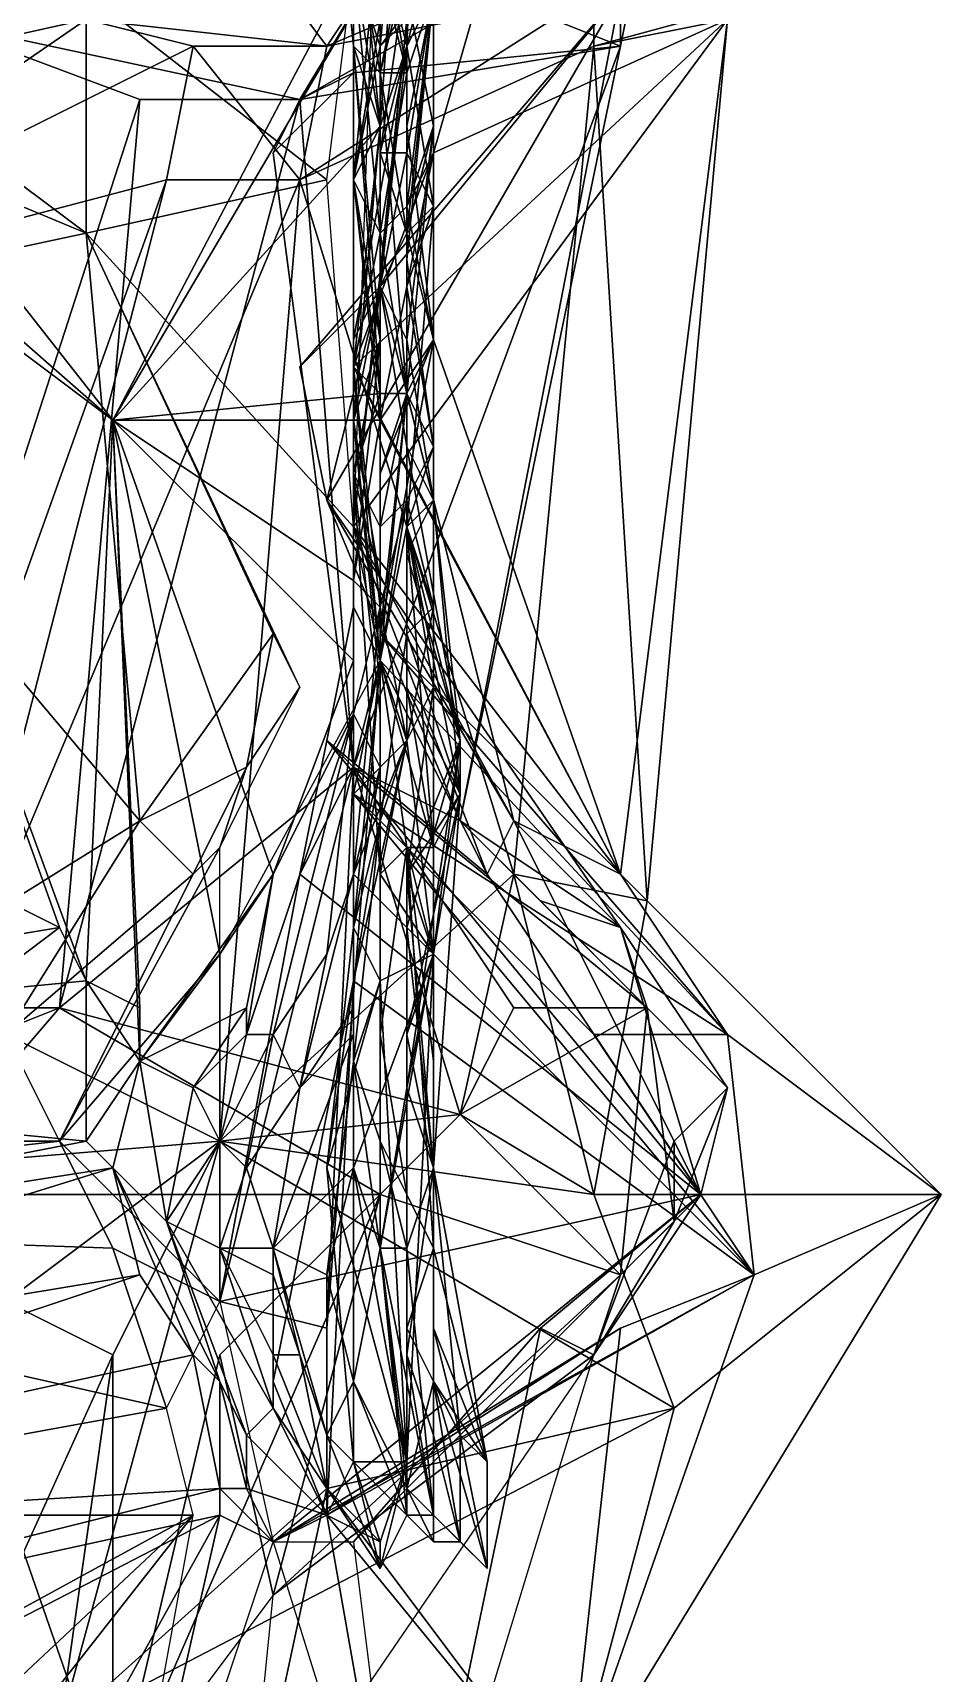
# Model space of a CAD drawing. Header units: metres. Extents: x -3.92 to 4.26, y -4.92 to 4.9.
# Drawn here: x 3.34 to 4.02, y -2.298 to -1.07 of the extents above; entities that cross this region are included whole.
import ezdxf

# ---------------------------------------------------------------- set-up
doc = ezdxf.new("R2010")
doc.units = ezdxf.units.M

msp = doc.modelspace()

# ---------------------------------------------------------------- linework, layer by layer
for points in [[(3.62, -1.08, 0.36), (3.6, -1, 0.2), (3.64, -0.6, 0.26)], [(3.62, -1.06, 0.5), (3.62, -1.08, 0.36), (3.64, -0.6, 0.26)], [(3.38, -1.04, -0.04), (3.56, -1.18, -0.02), (3.6, -0.86, 0.68)], [(3.6, -0.86, 0.68), (3.58, -1.44, 0.58), (3.62, -1.06, 0.5)], [(3.66, -1, -0.16), (3.62, -0.86, 0.08), (3.6, -1.08, -0.02)], [(3.6, -1.14, 0.12), (3.62, -0.86, 0.08), (3.6, -1, 0.2)], [(3.6, -1.14, 0.12), (3.6, -1.08, -0.02), (3.62, -0.86, 0.08)], [(3.56, -0.88, 1.64), (3.6, -1.1, 1.68), (3.6, -0.98, 1.68)], [(3.56, -0.88, 1.64), (3.58, -1.08, 1.5), (3.6, -1.1, 1.68)], [(3.56, -0.88, 1.64), (3.58, -0.98, 1.52), (3.58, -1.08, 1.5)], [(3.62, -0.9, 1.48), (3.6, -1.02, 1.6), (3.62, -1.1, 1.58)], [(3.62, -0.9, 1.48), (3.62, -1.08, 1.38), (3.62, -1.02, 1.28)], [(3.62, -0.9, 1.48), (3.62, -1.1, 1.58), (3.62, -1.08, 1.38)], [(3.6, -0.96, 0.56), (3.6, -1.14, 0.56), (3.58, -0.94, 0.66)], [(3.6, -1.14, 0.56), (3.6, -1.06, 0.66), (3.58, -0.94, 0.66)], [(3.58, -1.02, 1.1), (3.6, -1.14, 1.32), (3.58, -0.94, 1.26)], [(3.58, -0.94, 1.26), (3.6, -1.14, 1.32), (3.58, -0.94, 1.34)], [(3.6, -1.14, 1.32), (3.58, -1.08, 1.5), (3.58, -0.94, 1.34)], [(3.58, -0.98, 1.52), (3.58, -0.94, 1.34), (3.58, -1.08, 1.5)], [(3.64, -0.96, -0.8), (3.56, -1.08, -0.8), (3.5, -1, -0.8)], [(3.64, -0.96, -0.8), (3.7, -1.02, -0.78), (3.56, -1.08, -0.8)], [(3.6, -1.02, 0.42), (3.6, -1.14, 0.56), (3.6, -0.96, 0.56)], [(3.64, -0.96, 0.48), (3.62, -1.04, 0.58), (3.64, -1.14, 0.48)], [(3.64, -0.96, 0.48), (3.64, -1.14, 0.48), (3.64, -1.04, 0.28)], [(3.4, -1.36, 0.34), (3.6, -0.98, 0.32), (3.18, -1.08, -0.04)], [(3.6, -0.98, 0.32), (3.28, -1.06, -0.04), (3.18, -1.08, -0.04)], [(3.6, -0.98, 0.32), (3.4, -1.36, 0.34), (3.6, -1.02, 0.42)], [(3.6, -1.06, 0.66), (3.58, -1.18, 0.86), (3.6, -0.98, 0.78)], [(3.58, -1.18, 0.86), (3.6, -1.08, 0.86), (3.6, -0.98, 0.78)], [(3.6, -0.98, 0.88), (3.6, -1.08, 0.86), (3.58, -1.02, 1.1)], [(3.6, -1.02, 1.6), (3.6, -0.98, 1.68), (3.62, -1.1, 1.58)], [(3.6, -0.98, 0.78), (3.6, -1.08, 0.86), (3.6, -0.98, 0.88)], [(3.62, -1.1, 1.58), (3.6, -0.98, 1.68), (3.6, -1.1, 1.68)], [(3.8, -0.98, -0.58), (3.78, -1.08, -0.52), (3.68, -1.04, -0.7)], [(3.8, -0.98, -0.58), (3.78, -1.04, -0.4), (3.78, -1.08, -0.52)], [(3.5, -1, -0.8), (3.56, -1.08, -0.8), (3.38, -1.06, -0.82)], [(3.62, -1, 1.02), (3.6, -1.1, 1.1), (3.62, -1.1, 0.98)], [(3.62, -1, 1.02), (3.6, -1.1, 1.18), (3.6, -1.1, 1.1)], [(3.62, -1, 1.02), (3.6, -1.02, 1.18), (3.6, -1.1, 1.18)], [(3.66, -1, -0.16), (3.6, -1.08, -0.02), (3.62, -1.06, -0.12)], [(3.62, -1.08, 0.36), (3.6, -1.14, 0.12), (3.6, -1, 0.2)], [(3.64, -1.04, 0.92), (3.62, -1.08, 0.78), (3.64, -1, 0.7)], [(3.62, -1.04, 0.58), (3.64, -1, 0.7), (3.64, -1.14, 0.48)], [(3.62, -1.08, 0.78), (3.64, -1.2, 0.7), (3.64, -1, 0.7)], [(3.62, -1, 1.02), (3.62, -1.1, 0.98), (3.64, -1.04, 0.92)], [(3.64, -1, 0.7), (3.64, -1.2, 0.7), (3.64, -1.14, 0.48)], [(3.6, -1.02, -0.76), (3.54, -1.12, -0.72), (3.26, -1.06, -0.8)], [(3.4, -1.36, 0.34), (3.6, -1.14, 0.56), (3.6, -1.02, 0.42)], [(3.6, -1.02, -0.76), (3.68, -1.04, -0.7), (3.54, -1.12, -0.72)], [(3.7, -1.02, -0.78), (3.76, -1.04, -0.72), (3.56, -1.08, -0.8)], [(3.58, -1.18, 0.86), (3.58, -1.02, 1.1), (3.6, -1.08, 0.86)], [(3.58, -1.18, 0.86), (3.6, -1.22, 1.02), (3.58, -1.02, 1.1)], [(3.58, -1.02, 1.1), (3.58, -1.32, 1.16), (3.6, -1.14, 1.32)], [(3.6, -1.22, 1.02), (3.58, -1.32, 1.16), (3.58, -1.02, 1.1)], [(3.6, -1.1, 1.18), (3.62, -1.02, 1.28), (3.62, -1.22, 1.14)], [(3.62, -1.02, 1.28), (3.6, -1.1, 1.18), (3.6, -1.02, 1.18)], [(3.62, -1.02, 1.28), (3.6, -1.16, 1.24), (3.62, -1.22, 1.14)], [(3.62, -1.08, 1.38), (3.6, -1.16, 1.24), (3.62, -1.02, 1.28)], [(3.68, -1.02, -0.02), (3.64, -1.16, 0.02), (3.86, -1.06, -0.42)], [(3.68, -1.02, -0.02), (3.64, -1.04, 0.1), (3.64, -1.16, 0.02)], [(3.98, -1.02, -0.66), (3.76, -1.08, -0.6), (3.76, -1.04, -0.72)], [(3.98, -1.02, -0.66), (3.86, -1.06, -0.54), (3.76, -1.08, -0.6)], [(3.14, -1.12, -0.14), (3.38, -1.22, -0.06), (3.14, -1.04, -0.12)], [(3.14, -1.04, -0.12), (3.38, -1.22, -0.06), (3.38, -1.04, -0.04)], [(3.38, -1.22, -0.06), (3.56, -1.18, -0.02), (3.38, -1.04, -0.04)], [(3.76, -1.04, -0.72), (3.54, -1.18, -0.66), (3.56, -1.08, -0.8)], [(3.76, -1.08, -0.6), (3.54, -1.18, -0.66), (3.76, -1.04, -0.72)], [(3.68, -1.04, -0.7), (3.78, -1.08, -0.52), (3.54, -1.12, -0.72)], [(3.6, -1.26, 0.04), (3.54, -1.32, -0.16), (3.78, -1.04, -0.4)], [(3.78, -1.04, -0.4), (3.54, -1.32, -0.16), (3.56, -1.42, -0.24)], [(3.78, -1.04, -0.4), (3.56, -1.42, -0.24), (3.66, -1.66, -0.34)], [(3.62, -1.06, -0.12), (3.6, -1.26, 0.04), (3.78, -1.04, -0.4)], [(3.64, -1.04, 0.1), (3.62, -1.2, 0.18), (3.64, -1.16, 0.02)], [(3.64, -1.04, 0.28), (3.62, -1.14, 0.24), (3.64, -1.04, 0.1)], [(3.64, -1.14, 0.48), (3.62, -1.22, 0.32), (3.64, -1.04, 0.28)], [(3.64, -1.04, 0.92), (3.62, -1.16, 0.78), (3.62, -1.08, 0.78)], [(3.64, -1.04, 0.92), (3.62, -1.24, 0.94), (3.62, -1.16, 0.78)], [(3.64, -1.04, 0.1), (3.62, -1.14, 0.24), (3.62, -1.2, 0.18)], [(3.62, -1.22, 0.32), (3.62, -1.14, 0.24), (3.64, -1.04, 0.28)], [(3.64, -1.04, 0.92), (3.62, -1.1, 0.98), (3.62, -1.24, 0.94)], [(3.78, -1.04, -0.4), (3.66, -1.66, -0.34), (3.78, -1.08, -0.52)], [(3.38, -1.06, -0.82), (3.02, -1.14, -1.08), (3.02, -1.06, -1.06)], [(3.38, -1.06, -0.82), (3.06, -1.28, -1.08), (3.02, -1.14, -1.08)], [(3.38, -1.06, -0.82), (3.46, -1.08, -0.8), (3.06, -1.28, -1.08)], [(3.42, -1.12, -0.72), (3.2, -1.8, -0.78), (3.26, -1.06, -0.8)], [(3.54, -1.12, -0.72), (3.42, -1.12, -0.72), (3.26, -1.06, -0.8)], [(3.56, -1.08, -0.8), (3.46, -1.08, -0.8), (3.38, -1.06, -0.82)], [(3.64, -1.16, 0.02), (3.58, -1.32, -0.06), (3.86, -1.06, -0.42)], [(3.58, -1.32, -0.06), (3.58, -1.44, -0.12), (3.86, -1.06, -0.42)], [(3.86, -1.06, -0.42), (3.58, -1.44, -0.12), (3.78, -1.7, -0.26)], [(3.6, -1.14, 0.64), (3.58, -1.18, 0.86), (3.6, -1.06, 0.66)], [(3.62, -1.06, 0.5), (3.58, -1.44, 0.58), (3.62, -1.08, 0.36)], [(3.6, -1.14, 0.64), (3.6, -1.06, 0.66), (3.6, -1.14, 0.56)], [(3.62, -1.06, -0.12), (3.6, -1.08, -0.02), (3.6, -1.26, 0.04)], [(3.86, -1.06, -0.54), (3.8, -1.72, -0.4), (3.76, -1.08, -0.6)], [(3.86, -1.06, -0.42), (3.78, -1.7, -0.26), (3.8, -1.72, -0.4)], [(3.86, -1.06, -0.54), (3.86, -1.06, -0.42), (3.8, -1.72, -0.4)], [(3.46, -1.08, -0.8), (3.44, -1.18, -0.66), (3.06, -1.28, -1.08)], [(3.08, -1.08, -0.06), (3.4, -1.36, 0.34), (3.18, -1.08, -0.04)], [(3.16, -1.18, -0.08), (3.4, -1.36, 0.34), (3.08, -1.08, -0.06)], [(3.54, -1.18, -0.66), (3.44, -1.18, -0.66), (3.46, -1.08, -0.8)], [(3.56, -1.08, -0.8), (3.54, -1.18, -0.66), (3.46, -1.08, -0.8)], [(3.76, -1.08, -0.6), (3.7, -1.7, -0.44), (3.54, -1.18, -0.66)], [(3.78, -1.08, -0.52), (3.58, -1.1, -0.64), (3.54, -1.12, -0.72)], [(3.58, -1.08, 1.5), (3.6, -1.34, 1.62), (3.6, -1.1, 1.68)], [(3.58, -1.08, 1.5), (3.6, -1.3, 1.46), (3.6, -1.34, 1.62)], [(3.6, -1.14, 1.32), (3.6, -1.3, 1.46), (3.58, -1.08, 1.5)], [(3.78, -1.08, -0.52), (3.58, -1.62, -0.4), (3.58, -1.1, -0.64)], [(3.58, -1.44, 0.58), (3.58, -1.3, 0.28), (3.62, -1.08, 0.36)], [(3.78, -1.08, -0.52), (3.66, -1.66, -0.34), (3.58, -1.62, -0.4)], [(3.58, -1.3, 0.28), (3.6, -1.26, 0.12), (3.62, -1.08, 0.36)], [(3.62, -1.08, 1.38), (3.62, -1.16, 1.4), (3.6, -1.16, 1.24)], [(3.6, -1.08, -0.02), (3.6, -1.14, 0.12), (3.6, -1.26, 0.04)], [(3.62, -1.08, 0.36), (3.6, -1.26, 0.12), (3.6, -1.14, 0.12)], [(3.62, -1.08, 0.78), (3.62, -1.16, 0.78), (3.64, -1.2, 0.7)], [(3.62, -1.08, 1.38), (3.62, -1.1, 1.58), (3.62, -1.16, 1.4)], [(3.76, -1.08, -0.6), (3.8, -1.72, -0.4), (3.7, -1.7, -0.44)], [(3.58, -1.1, -0.64), (3.52, -1.16, -0.58), (3.54, -1.12, -0.72)], [(3.58, -1.62, -0.4), (3.52, -1.16, -0.58), (3.58, -1.1, -0.64)], [(3.6, -1.1, 1.1), (3.62, -1.22, 1.14), (3.62, -1.1, 0.98)], [(3.6, -1.1, 1.1), (3.6, -1.1, 1.18), (3.62, -1.22, 1.14)], [(3.62, -1.1, 1.58), (3.6, -1.22, 1.66), (3.62, -1.2, 1.54)], [(3.6, -1.22, 1.66), (3.6, -1.1, 1.68), (3.62, -1.34, 1.7)], [(3.6, -1.22, 1.66), (3.62, -1.1, 1.58), (3.6, -1.1, 1.68)], [(3.6, -1.34, 1.62), (3.62, -1.34, 1.7), (3.6, -1.1, 1.68)], [(3.62, -1.1, 0.98), (3.62, -1.22, 1.14), (3.62, -1.24, 0.94)], [(3.62, -1.1, 1.58), (3.62, -1.2, 1.54), (3.62, -1.16, 1.4)], [(3.14, -1.12, -0.14), (3.1, -1.28, -0.28), (3.38, -1.22, -0.06)], [(3.42, -1.12, -0.72), (3.36, -1.8, -0.58), (3.2, -1.8, -0.78)], [(3.54, -1.12, -0.72), (3.36, -1.8, -0.58), (3.42, -1.12, -0.72)], [(3.54, -1.12, -0.72), (3.58, -1.62, -0.4), (3.36, -1.8, -0.58)], [(3.54, -1.12, -0.72), (3.52, -1.16, -0.58), (3.58, -1.62, -0.4)], [(3.4, -1.36, 0.34), (3.6, -1.14, 0.64), (3.6, -1.14, 0.56)], [(3.4, -1.36, 0.34), (3.6, -1.34, 0.62), (3.6, -1.14, 0.64)], [(3.6, -1.14, 0.64), (3.6, -1.36, 0.7), (3.58, -1.18, 0.86)], [(3.6, -1.14, 1.32), (3.58, -1.36, 1.32), (3.6, -1.3, 1.46)], [(3.58, -1.32, 1.16), (3.58, -1.36, 1.32), (3.6, -1.14, 1.32)], [(3.6, -1.34, 0.62), (3.6, -1.36, 0.7), (3.6, -1.14, 0.64)], [(3.6, -1.14, 0.12), (3.6, -1.26, 0.12), (3.6, -1.26, 0.04)], [(3.62, -1.14, 0.24), (3.64, -1.3, 0.2), (3.62, -1.2, 0.18)], [(3.62, -1.14, 0.24), (3.62, -1.22, 0.32), (3.64, -1.3, 0.2)], [(3.64, -1.14, 0.48), (3.62, -1.2, 0.42), (3.62, -1.22, 0.32)], [(3.64, -1.2, 0.7), (3.62, -1.22, 0.54), (3.64, -1.14, 0.48)], [(3.64, -1.14, 0.48), (3.62, -1.3, 0.42), (3.62, -1.2, 0.42)], [(3.64, -1.14, 0.48), (3.62, -1.34, 0.54), (3.62, -1.3, 0.42)], [(3.62, -1.22, 0.54), (3.62, -1.34, 0.54), (3.64, -1.14, 0.48)], [(3.64, -1.16, 0.02), (3.6, -1.36, 0.06), (3.58, -1.32, -0.06)], [(3.64, -1.3, 0.2), (3.6, -1.36, 0.06), (3.64, -1.16, 0.02)], [(3.6, -1.16, 1.24), (3.62, -1.16, 1.4), (3.62, -1.22, 1.14)], [(3.62, -1.16, 1.4), (3.6, -1.26, 1.26), (3.62, -1.22, 1.14)], [(3.62, -1.16, 1.4), (3.62, -1.3, 1.38), (3.6, -1.26, 1.26)], [(3.62, -1.2, 0.18), (3.64, -1.3, 0.2), (3.64, -1.16, 0.02)], [(3.62, -1.16, 0.78), (3.62, -1.26, 0.78), (3.64, -1.2, 0.7)], [(3.62, -1.24, 0.94), (3.62, -1.26, 0.78), (3.62, -1.16, 0.78)], [(3.62, -1.16, 1.4), (3.62, -1.2, 1.54), (3.62, -1.3, 1.38)], [(3.44, -1.18, -0.66), (3.24, -1.74, -0.72), (3.06, -1.28, -1.08)], [(3.16, -1.18, -0.08), (3.38, -1.78, 0.1), (3.4, -1.36, 0.34)], [(3.16, -1.18, -0.08), (3.36, -1.74, -0.06), (3.38, -1.78, 0.1)], [(3.32, -1.72, -0.14), (3.36, -1.74, -0.06), (3.16, -1.18, -0.08)], [(3.28, -1.8, -0.78), (3.24, -1.74, -0.72), (3.44, -1.18, -0.66)], [(3.54, -1.18, -0.66), (3.28, -1.8, -0.78), (3.44, -1.18, -0.66)], [(3.54, -1.18, -0.66), (3.48, -1.9, -0.78), (3.28, -1.8, -0.78)], [(3.38, -1.22, -0.06), (3.58, -1.44, 0.58), (3.56, -1.18, -0.02)], [(3.7, -1.7, -0.44), (3.48, -1.9, -0.78), (3.54, -1.18, -0.66)], [(3.6, -1.36, 0.7), (3.6, -1.3, 0.86), (3.58, -1.18, 0.86)], [(3.58, -1.18, 0.86), (3.6, -1.34, 1.04), (3.6, -1.22, 1.02)], [(3.58, -1.18, 0.86), (3.6, -1.3, 0.86), (3.6, -1.34, 1.04)], [(3.6, -1.22, 1.66), (3.62, -1.34, 1.7), (3.62, -1.2, 1.54)], [(3.62, -1.2, 0.42), (3.62, -1.3, 0.42), (3.62, -1.22, 0.32)], [(3.64, -1.2, 0.7), (3.62, -1.26, 0.62), (3.62, -1.22, 0.54)], [(3.64, -1.2, 0.7), (3.62, -1.44, 0.66), (3.62, -1.26, 0.62)], [(3.62, -1.26, 0.78), (3.64, -1.38, 0.84), (3.64, -1.2, 0.7)], [(3.64, -1.38, 0.84), (3.62, -1.44, 0.66), (3.64, -1.2, 0.7)], [(3.62, -1.2, 1.54), (3.62, -1.34, 1.54), (3.62, -1.3, 1.38)], [(3.62, -1.2, 1.54), (3.62, -1.34, 1.7), (3.62, -1.34, 1.54)], [(3.1, -1.28, -0.28), (3.42, -1.66, -0.08), (3.38, -1.22, -0.06)], [(3.42, -1.66, -0.08), (3.52, -1.52, 0.06), (3.38, -1.22, -0.06)], [(3.52, -1.52, 0.06), (3.54, -1.56, 0.18), (3.38, -1.22, -0.06)], [(3.6, -1.22, 1.02), (3.6, -1.34, 1.04), (3.58, -1.32, 1.16)], [(3.62, -1.22, 1.14), (3.6, -1.26, 1.26), (3.62, -1.38, 1.2)], [(3.62, -1.22, 0.32), (3.62, -1.34, 0.34), (3.64, -1.3, 0.2)], [(3.62, -1.22, 0.54), (3.62, -1.26, 0.62), (3.62, -1.34, 0.54)], [(3.62, -1.22, 0.32), (3.62, -1.3, 0.42), (3.62, -1.34, 0.34)], [(3.62, -1.24, 0.94), (3.62, -1.22, 1.14), (3.62, -1.34, 0.96)], [(3.62, -1.22, 1.14), (3.62, -1.44, 1.1), (3.62, -1.34, 0.96)], [(3.62, -1.22, 1.14), (3.62, -1.38, 1.2), (3.62, -1.44, 1.1)], [(3.62, -1.24, 0.94), (3.64, -1.38, 0.84), (3.62, -1.26, 0.78)], [(3.62, -1.24, 0.94), (3.62, -1.34, 0.96), (3.64, -1.38, 0.84)], [(3.54, -1.32, -0.16), (3.6, -1.26, 0.04), (3.56, -1.42, -0.24)], [(3.6, -1.26, 0.04), (3.7, -1.66, -0.08), (3.56, -1.42, -0.24)], [(3.58, -1.3, 0.28), (3.58, -1.36, 0.2), (3.6, -1.26, 0.12)], [(3.6, -1.26, 0.12), (3.58, -1.44, 0.12), (3.6, -1.26, 0.04)], [(3.58, -1.36, 0.2), (3.58, -1.44, 0.12), (3.6, -1.26, 0.12)], [(3.6, -1.26, 0.04), (3.58, -1.44, 0.12), (3.7, -1.66, -0.08)], [(3.62, -1.3, 1.38), (3.62, -1.38, 1.2), (3.6, -1.26, 1.26)], [(3.62, -1.44, 0.66), (3.62, -1.34, 0.54), (3.62, -1.26, 0.62)], [(3.26, -1.76, -0.2), (3.42, -1.66, -0.08), (3.1, -1.28, -0.28)], [(3.58, -1.48, 0.72), (3.6, -1.3, 0.86), (3.6, -1.36, 0.7)], [(3.58, -1.48, 0.72), (3.6, -1.5, 0.96), (3.6, -1.3, 0.86)], [(3.6, -1.3, 1.46), (3.58, -1.4, 1.46), (3.6, -1.34, 1.62)], [(3.58, -1.36, 1.32), (3.58, -1.4, 1.46), (3.6, -1.3, 1.46)], [(3.58, -1.44, 0.58), (3.58, -1.5, 0.3), (3.58, -1.3, 0.28)], [(3.58, -1.5, 0.3), (3.58, -1.36, 0.2), (3.58, -1.3, 0.28)], [(3.6, -1.36, 0.06), (3.64, -1.3, 0.2), (3.78, -1.7, -0.04)], [(3.64, -1.3, 0.2), (3.6, -1.52, 0.22), (3.78, -1.7, -0.04)], [(3.62, -1.34, 0.34), (3.6, -1.4, 0.28), (3.64, -1.3, 0.2)], [(3.64, -1.3, 0.2), (3.6, -1.4, 0.28), (3.6, -1.52, 0.22)], [(3.6, -1.3, 0.86), (3.6, -1.5, 0.96), (3.6, -1.34, 1.04)], [(3.62, -1.3, 0.42), (3.62, -1.42, 0.46), (3.62, -1.34, 0.34)], [(3.62, -1.34, 0.54), (3.62, -1.42, 0.46), (3.62, -1.3, 0.42)], [(3.62, -1.38, 1.2), (3.62, -1.3, 1.38), (3.64, -1.42, 1.4)], [(3.62, -1.3, 1.38), (3.62, -1.34, 1.54), (3.64, -1.42, 1.4)], [(3.58, -1.32, -0.06), (3.78, -1.7, -0.04), (3.58, -1.44, -0.12)], [(3.6, -1.36, 0.06), (3.78, -1.7, -0.04), (3.58, -1.32, -0.06)], [(3.6, -1.5, 0.96), (3.58, -1.32, 1.16), (3.6, -1.34, 1.04)], [(3.6, -1.5, 0.96), (3.6, -1.54, 1.14), (3.58, -1.32, 1.16)], [(3.58, -1.32, 1.16), (3.6, -1.54, 1.22), (3.58, -1.36, 1.32)], [(3.6, -1.54, 1.14), (3.6, -1.54, 1.22), (3.58, -1.32, 1.16)], [(3.6, -1.34, 0.62), (3.4, -1.36, 0.34), (3.6, -1.36, 0.7)], [(3.58, -1.4, 1.46), (3.6, -1.44, 1.62), (3.6, -1.34, 1.62)], [(3.6, -1.4, 0.28), (3.62, -1.34, 0.34), (3.6, -1.52, 0.22)], [(3.62, -1.34, 0.34), (3.6, -1.44, 0.38), (3.6, -1.52, 0.22)], [(3.62, -1.42, 0.46), (3.6, -1.44, 0.38), (3.62, -1.34, 0.34)], [(3.62, -1.34, 1.7), (3.6, -1.54, 1.72), (3.62, -1.44, 1.7)], [(3.6, -1.44, 1.62), (3.62, -1.34, 1.7), (3.6, -1.34, 1.62)], [(3.6, -1.44, 1.62), (3.6, -1.54, 1.72), (3.62, -1.34, 1.7)], [(3.62, -1.34, 0.54), (3.62, -1.44, 0.66), (3.62, -1.42, 0.46)], [(3.62, -1.34, 0.96), (3.62, -1.44, 1.02), (3.64, -1.38, 0.84)], [(3.62, -1.34, 0.96), (3.62, -1.44, 1.1), (3.62, -1.44, 1.02)], [(3.62, -1.34, 1.54), (3.62, -1.44, 1.54), (3.64, -1.42, 1.4)], [(3.62, -1.34, 1.54), (3.62, -1.44, 1.7), (3.62, -1.44, 1.54)], [(3.62, -1.34, 1.54), (3.62, -1.34, 1.7), (3.62, -1.44, 1.7)], [(3.38, -1.78, 0.1), (3.42, -1.8, 0.2), (3.4, -1.36, 0.34)], [(3.4, -1.36, 0.34), (3.58, -1.48, 0.72), (3.6, -1.36, 0.7)], [(3.4, -1.36, 0.34), (3.58, -1.54, 0.56), (3.58, -1.48, 0.72)], [(3.42, -1.8, 0.2), (3.42, -1.84, 0.32), (3.4, -1.36, 0.34)], [(3.4, -1.36, 0.34), (3.52, -1.7, 0.46), (3.58, -1.54, 0.56)], [(3.4, -1.36, 0.34), (3.48, -1.76, 0.36), (3.52, -1.7, 0.46)], [(3.42, -1.84, 0.32), (3.48, -1.76, 0.36), (3.4, -1.36, 0.34)], [(3.58, -1.36, 1.32), (3.6, -1.48, 1.36), (3.58, -1.4, 1.46)], [(3.6, -1.54, 1.22), (3.6, -1.56, 1.3), (3.58, -1.36, 1.32)], [(3.58, -1.36, 1.32), (3.6, -1.56, 1.3), (3.6, -1.48, 1.36)], [(3.58, -1.36, 0.2), (3.58, -1.5, 0.3), (3.58, -1.44, 0.12)], [(3.64, -1.38, 0.84), (3.62, -1.42, 0.76), (3.62, -1.44, 0.66)], [(3.64, -1.38, 0.84), (3.64, -1.5, 0.88), (3.62, -1.42, 0.76)], [(3.64, -1.38, 0.84), (3.62, -1.44, 1.02), (3.64, -1.5, 0.88)], [(3.62, -1.44, 1.1), (3.62, -1.38, 1.2), (3.66, -1.6, 1.26)], [(3.62, -1.38, 1.2), (3.62, -1.46, 1.26), (3.66, -1.6, 1.26)], [(3.62, -1.38, 1.2), (3.64, -1.42, 1.4), (3.62, -1.46, 1.26)], [(3.6, -1.48, 1.36), (3.6, -1.58, 1.4), (3.58, -1.4, 1.46)], [(3.58, -1.4, 1.46), (3.6, -1.7, 1.52), (3.6, -1.44, 1.62)], [(3.58, -1.4, 1.46), (3.6, -1.58, 1.4), (3.6, -1.7, 1.52)], [(3.56, -1.42, -0.24), (3.78, -1.74, -0.18), (3.66, -1.66, -0.34)], [(3.56, -1.42, -0.24), (3.7, -1.66, -0.08), (3.78, -1.74, -0.18)], [(3.62, -1.42, 0.46), (3.6, -1.54, 0.38), (3.6, -1.44, 0.38)], [(3.62, -1.42, 0.46), (3.6, -1.5, 0.46), (3.6, -1.54, 0.38)], [(3.62, -1.6, 0.6), (3.6, -1.5, 0.46), (3.62, -1.42, 0.46)], [(3.62, -1.42, 0.76), (3.62, -1.52, 0.8), (3.62, -1.44, 0.66)], [(3.62, -1.44, 0.66), (3.62, -1.6, 0.6), (3.62, -1.42, 0.46)], [(3.62, -1.42, 0.76), (3.64, -1.5, 0.88), (3.62, -1.52, 0.8)], [(3.62, -1.46, 1.26), (3.64, -1.42, 1.4), (3.66, -1.6, 1.26)], [(3.64, -1.42, 1.4), (3.62, -1.44, 1.54), (3.66, -1.64, 1.5)], [(3.64, -1.42, 1.4), (3.66, -1.64, 1.5), (3.66, -1.6, 1.26)], [(3.58, -1.44, -0.12), (3.7, -1.66, -0.16), (3.78, -1.7, -0.26)], [(3.78, -1.7, -0.04), (3.7, -1.66, -0.16), (3.58, -1.44, -0.12)], [(3.58, -1.44, 0.58), (3.58, -1.62, 0.52), (3.58, -1.5, 0.3)], [(3.58, -1.44, 0.12), (3.68, -1.7), (3.7, -1.66, -0.08)], [(3.58, -1.5, 0.3), (3.68, -1.7), (3.58, -1.44, 0.12)], [(3.58, -1.44, 0.58), (3.6, -1.54, 0.66), (3.58, -1.62, 0.52)], [(3.6, -1.52, 0.22), (3.6, -1.44, 0.38), (3.6, -1.54, 0.38)], [(3.62, -1.44, 1.7), (3.6, -1.54, 1.72), (3.64, -1.68, 1.64)], [(3.6, -1.44, 1.62), (3.6, -1.7, 1.52), (3.6, -1.54, 1.72)], [(3.62, -1.52, 0.8), (3.62, -1.6, 0.6), (3.62, -1.44, 0.66)], [(3.62, -1.44, 1.02), (3.64, -1.56, 1.04), (3.64, -1.5, 0.88)], [(3.62, -1.44, 1.1), (3.64, -1.56, 1.04), (3.62, -1.44, 1.02)], [(3.62, -1.44, 1.1), (3.66, -1.6, 1.26), (3.64, -1.56, 1.04)], [(3.62, -1.44, 1.54), (3.62, -1.52, 1.54), (3.66, -1.64, 1.5)], [(3.62, -1.44, 1.54), (3.62, -1.56, 1.62), (3.62, -1.52, 1.54)], [(3.62, -1.44, 1.54), (3.62, -1.44, 1.7), (3.62, -1.56, 1.62)], [(3.62, -1.44, 1.7), (3.64, -1.68, 1.64), (3.62, -1.56, 1.62)], [(3.58, -1.48, 0.72), (3.58, -1.58, 0.74), (3.6, -1.5, 0.96)], [(3.58, -1.54, 0.56), (3.58, -1.58, 0.74), (3.58, -1.48, 0.72)], [(3.6, -1.56, 1.3), (3.6, -1.58, 1.4), (3.6, -1.48, 1.36)], [(3.58, -1.5, 0.3), (3.56, -1.6, 0.28), (3.68, -1.7)], [(3.58, -1.62, 0.52), (3.56, -1.6, 0.28), (3.58, -1.5, 0.3)], [(3.58, -1.58, 0.74), (3.6, -1.62, 0.94), (3.6, -1.5, 0.96)], [(3.6, -1.5, 0.96), (3.58, -1.7, 0.94), (3.6, -1.62, 1.08)], [(3.6, -1.5, 0.96), (3.6, -1.62, 0.94), (3.58, -1.7, 0.94)], [(3.62, -1.6, 0.6), (3.6, -1.54, 0.38), (3.6, -1.5, 0.46)], [(3.6, -1.5, 0.96), (3.6, -1.62, 1.08), (3.6, -1.54, 1.14)], [(3.64, -1.5, 0.88), (3.62, -1.6, 0.86), (3.62, -1.52, 0.8)], [(3.64, -1.5, 0.88), (3.64, -1.56, 1.04), (3.62, -1.6, 0.86)], [(3.42, -1.66, -0.08), (3.5, -1.62, 0.12), (3.52, -1.52, 0.06)], [(3.52, -1.52, 0.06), (3.5, -1.62, 0.12), (3.54, -1.56, 0.18)], [(3.78, -1.7, -0.04), (3.6, -1.52, 0.22), (3.86, -1.82, -0.02)], [(3.6, -1.52, 0.22), (3.6, -1.54, 0.38), (3.86, -1.82, -0.02)], [(3.62, -1.52, 0.8), (3.6, -1.66, 0.7), (3.62, -1.6, 0.6)], [(3.62, -1.52, 0.8), (3.62, -1.6, 0.86), (3.6, -1.66, 0.7)], [(3.62, -1.52, 1.54), (3.62, -1.56, 1.62), (3.66, -1.64, 1.5)], [(3.48, -2.02, 0.44), (3.6, -1.54, 0.66), (3.48, -1.76, 0.26)], [(3.48, -2.02, 0.44), (3.56, -2.04, 0.94), (3.6, -1.54, 0.66)], [(3.58, -1.54, 0.56), (3.52, -1.7, 0.46), (3.58, -1.58, 0.74)], [(3.6, -1.54, 0.66), (3.56, -2.04, 0.94), (3.58, -1.62, 0.52)], [(3.6, -1.54, 0.38), (3.58, -1.64, 0.44), (3.86, -1.82, -0.02)], [(3.6, -1.54, 0.38), (3.62, -1.6, 0.6), (3.58, -1.64, 0.44)], [(3.6, -1.66, 1.18), (3.58, -1.74, 1.18), (3.6, -1.54, 1.22)], [(3.6, -1.54, 1.14), (3.58, -1.74, 1.18), (3.6, -1.66, 1.18)], [(3.6, -1.54, 1.14), (3.6, -1.62, 1.08), (3.58, -1.74, 1.18)], [(3.6, -1.54, 1.22), (3.58, -1.74, 1.18), (3.6, -1.66, 1.28)], [(3.6, -1.54, 1.14), (3.6, -1.66, 1.18), (3.6, -1.54, 1.22)], [(3.6, -1.54, 1.72), (3.62, -1.68, 1.72), (3.64, -1.68, 1.64)], [(3.6, -1.54, 1.22), (3.6, -1.66, 1.28), (3.6, -1.56, 1.3)], [(3.6, -1.7, 1.52), (3.62, -1.68, 1.72), (3.6, -1.54, 1.72)], [(3.5, -1.62, 0.12), (3.48, -1.68, 0.22), (3.54, -1.56, 0.18)], [(3.6, -1.56, 1.3), (3.6, -1.66, 1.28), (3.6, -1.58, 1.4)], [(3.64, -1.56, 1.04), (3.64, -1.76, 1), (3.62, -1.6, 0.86)], [(3.66, -1.6, 1.26), (3.62, -1.7, 1.08), (3.64, -1.56, 1.04)], [(3.64, -1.56, 1.04), (3.62, -1.7, 1.08), (3.64, -1.76, 1)], [(3.62, -1.56, 1.62), (3.64, -1.68, 1.64), (3.66, -1.64, 1.5)], [(3.52, -1.7, 0.46), (3.5, -1.82, 0.58), (3.58, -1.58, 0.74)], [(3.5, -1.82, 0.58), (3.52, -1.82, 0.68), (3.58, -1.58, 0.74)], [(3.58, -1.58, 0.74), (3.52, -1.82, 0.68), (3.56, -1.76, 0.78)], [(3.58, -1.58, 0.74), (3.56, -1.76, 0.78), (3.58, -1.7, 0.94)], [(3.6, -1.62, 0.94), (3.58, -1.58, 0.74), (3.58, -1.7, 0.94)], [(3.6, -1.58, 1.4), (3.6, -1.78, 1.36), (3.6, -1.7, 1.52)], [(3.6, -1.66, 1.28), (3.6, -1.78, 1.36), (3.6, -1.58, 1.4)], [(3.58, -1.62, 0.52), (3.54, -1.7, 0.36), (3.56, -1.6, 0.28)], [(3.56, -1.6, 0.28), (3.54, -1.7, 0.36), (3.84, -1.94)], [(3.68, -1.7), (3.56, -1.6, 0.28), (3.84, -1.94)], [(3.6, -1.66, 0.7), (3.58, -1.78, 0.58), (3.62, -1.6, 0.6)], [(3.62, -1.6, 0.6), (3.58, -1.7, 0.52), (3.58, -1.64, 0.44)], [(3.62, -1.6, 0.6), (3.58, -1.78, 0.58), (3.58, -1.7, 0.52)], [(3.62, -1.6, 0.86), (3.6, -1.66, 0.78), (3.6, -1.66, 0.7)], [(3.62, -1.6, 0.86), (3.6, -1.7, 0.86), (3.6, -1.66, 0.78)], [(3.64, -1.76, 1), (3.6, -1.7, 0.86), (3.62, -1.6, 0.86)], [(3.62, -1.7, 1.08), (3.66, -1.6, 1.26), (3.64, -1.76, 1)], [(3.66, -1.6, 1.26), (3.62, -1.86, 1.18), (3.64, -1.76, 1)], [(3.66, -1.6, 1.26), (3.62, -1.74, 1.28), (3.62, -1.86, 1.18)], [(3.66, -1.6, 1.26), (3.62, -1.7, 1.4), (3.62, -1.74, 1.28)], [(3.66, -1.64, 1.5), (3.62, -1.7, 1.4), (3.66, -1.6, 1.26)], [(3.58, -1.62, -0.4), (3.66, -1.88, -0.44), (3.36, -1.8, -0.58)], [(3.46, -1.7, 0.12), (3.5, -1.62, 0.12), (3.42, -1.66, -0.08)], [(3.46, -1.7, 0.12), (3.48, -1.68, 0.22), (3.5, -1.62, 0.12)], [(3.58, -1.62, 0.52), (3.48, -2.02, 0.44), (3.54, -1.7, 0.36)], [(3.58, -1.62, 0.52), (3.56, -2.04, 0.94), (3.48, -2.02, 0.44)], [(3.6, -1.62, 1.08), (3.58, -1.7, 0.94), (3.58, -1.74, 1.18)], [(3.66, -1.66, -0.34), (3.8, -1.8, -0.38), (3.58, -1.62, -0.4)], [(3.58, -1.62, -0.4), (3.7, -1.8, -0.4), (3.66, -1.88, -0.44)], [(3.8, -1.8, -0.38), (3.7, -1.8, -0.4), (3.58, -1.62, -0.4)], [(3.76, -1.82, 0.02), (3.58, -1.64, 0.44), (3.88, -2, 0.04)], [(3.86, -1.82, -0.02), (3.58, -1.64, 0.44), (3.76, -1.82, 0.02)], [(3.58, -1.64, 0.44), (3.58, -1.7, 0.52), (3.88, -2, 0.04)], [(3.66, -1.64, 1.5), (3.64, -1.92, 1.36), (3.62, -1.7, 1.4)], [(3.66, -1.64, 1.5), (3.62, -1.82, 1.44), (3.64, -1.92, 1.36)], [(3.66, -1.64, 1.5), (3.64, -1.76, 1.56), (3.62, -1.82, 1.44)], [(3.64, -1.68, 1.64), (3.64, -1.76, 1.56), (3.66, -1.64, 1.5)], [(3.26, -1.76, -0.2), (3.32, -1.82, -0.04), (3.42, -1.66, -0.08)], [(3.32, -1.82, -0.04), (3.46, -1.7, 0.12), (3.42, -1.66, -0.08)], [(3.6, -1.66, 0.7), (3.58, -1.74, 0.68), (3.58, -1.78, 0.58)], [(3.6, -1.78, 0.86), (3.58, -1.74, 0.68), (3.6, -1.66, 0.7)], [(3.58, -1.74, 1.18), (3.58, -1.84, 1.26), (3.6, -1.66, 1.28)], [(3.6, -1.66, 1.28), (3.58, -1.84, 1.26), (3.6, -1.78, 1.36)], [(3.6, -1.66, 0.78), (3.6, -1.78, 0.86), (3.6, -1.66, 0.7)], [(3.6, -1.66, 0.78), (3.6, -1.7, 0.86), (3.6, -1.78, 0.86)], [(3.66, -1.66, -0.34), (3.72, -1.72, -0.32), (3.8, -1.8, -0.38)], [(3.66, -1.66, -0.34), (3.78, -1.74, -0.18), (3.72, -1.72, -0.32)], [(3.7, -1.66, -0.08), (3.68, -1.7), (3.84, -1.94)], [(3.78, -1.7, -0.04), (3.78, -1.7, -0.26), (3.7, -1.66, -0.16)], [(3.7, -1.66, -0.08), (3.84, -1.94), (3.78, -1.74, -0.18)], [(3.46, -1.7, 0.12), (3.36, -1.9, 0.08), (3.48, -1.68, 0.22)], [(3.36, -1.9, 0.08), (3.48, -1.76, 0.26), (3.48, -1.68, 0.22)], [(3.6, -1.7, 1.52), (3.6, -1.82, 1.52), (3.62, -1.68, 1.72)], [(3.62, -1.94, 1.64), (3.62, -1.68, 1.72), (3.6, -1.82, 1.52)], [(3.64, -1.76, 1.66), (3.62, -1.68, 1.72), (3.64, -1.84, 1.66)], [(3.62, -1.68, 1.72), (3.64, -1.76, 1.66), (3.64, -1.68, 1.64)], [(3.64, -1.84, 1.66), (3.62, -1.68, 1.72), (3.64, -1.98, 1.72)], [(3.62, -1.94, 1.64), (3.64, -1.98, 1.72), (3.62, -1.68, 1.72)], [(3.64, -1.68, 1.64), (3.64, -1.76, 1.66), (3.64, -1.76, 1.56)], [(3.32, -1.82, -0.04), (3.36, -1.9, 0.08), (3.46, -1.7, 0.12)], [(3.42, -1.84, 0.32), (3.52, -1.7, 0.46), (3.48, -1.76, 0.36)], [(3.42, -1.84, 0.32), (3.5, -1.8, 0.5), (3.52, -1.7, 0.46)], [(3.7, -1.7, -0.44), (3.66, -1.88, -0.54), (3.48, -1.9, -0.78)], [(3.54, -1.7, 0.36), (3.48, -2.02, 0.44), (3.84, -1.94)], [(3.5, -1.8, 0.5), (3.5, -1.82, 0.58), (3.52, -1.7, 0.46)], [(3.56, -1.76, 0.78), (3.54, -1.86, 0.84), (3.58, -1.7, 0.94)], [(3.54, -1.86, 0.84), (3.58, -1.8, 0.96), (3.58, -1.7, 0.94)], [(3.58, -1.78, 0.58), (3.88, -2, 0.04), (3.58, -1.7, 0.52)], [(3.58, -1.7, 0.94), (3.58, -1.82, 1.04), (3.58, -1.74, 1.18)], [(3.58, -1.7, 0.94), (3.58, -1.8, 0.96), (3.58, -1.82, 1.04)], [(3.64, -1.76, 1), (3.6, -1.78, 0.86), (3.6, -1.7, 0.86)], [(3.6, -1.78, 1.36), (3.6, -1.82, 1.52), (3.6, -1.7, 1.52)], [(3.62, -1.74, 1.28), (3.62, -1.7, 1.4), (3.64, -1.92, 1.36)], [(3.76, -1.94, -0.52), (3.66, -1.88, -0.54), (3.7, -1.7, -0.44)], [(3.8, -1.72, -0.4), (3.76, -1.94, -0.52), (3.7, -1.7, -0.44)], [(3.78, -1.7, -0.26), (4.02, -1.94, -0.26), (3.8, -1.72, -0.4)], [(3.78, -1.7, -0.26), (3.86, -1.82, -0.02), (4.02, -1.94, -0.26)], [(3.78, -1.7, -0.26), (3.78, -1.7, -0.04), (3.86, -1.82, -0.02)], [(3.32, -1.72, -0.14), (3.28, -1.8, -0.12), (3.36, -1.74, -0.06)], [(3.72, -1.72, -0.32), (3.8, -1.8, -0.3), (3.8, -1.8, -0.38)], [(3.78, -1.74, -0.18), (3.8, -1.8, -0.3), (3.72, -1.72, -0.32)], [(3.8, -1.72, -0.4), (4.02, -1.94, -0.26), (3.76, -1.94, -0.52)], [(3.28, -1.8, -0.12), (2.76, -1.84, -0.02), (3.36, -1.74, -0.06)], [(2.76, -1.84, -0.02), (3.38, -1.78, 0.1), (3.36, -1.74, -0.06)], [(3.58, -1.74, 0.68), (3.56, -1.92, 0.78), (3.58, -1.78, 0.58)], [(3.6, -1.78, 0.86), (3.56, -1.92, 0.78), (3.58, -1.74, 0.68)], [(3.58, -1.74, 1.18), (3.58, -1.82, 1.04), (3.58, -1.84, 1.26)], [(3.62, -1.74, 1.28), (3.64, -1.92, 1.36), (3.62, -1.86, 1.18)], [(3.78, -1.74, -0.18), (3.86, -1.86, -0.3), (3.8, -1.8, -0.3)], [(3.84, -1.94), (3.86, -1.86, -0.3), (3.78, -1.74, -0.18)], [(3.36, -1.9, 0.08), (3.48, -2.02, 0.44), (3.48, -1.76, 0.26)], [(3.52, -1.82, 0.68), (3.54, -1.86, 0.84), (3.56, -1.76, 0.78)], [(3.64, -1.76, 1), (3.58, -1.92, 0.96), (3.62, -2.14, 0.86)], [(3.6, -1.98, 1.12), (3.58, -1.92, 0.96), (3.64, -1.76, 1)], [(3.64, -1.76, 1), (3.62, -2.14, 0.86), (3.6, -1.78, 0.86)], [(3.62, -1.86, 1.18), (3.6, -1.98, 1.12), (3.64, -1.76, 1)], [(3.62, -1.82, 1.44), (3.64, -1.76, 1.56), (3.64, -1.92, 1.56)], [(3.64, -1.76, 1.56), (3.64, -1.84, 1.66), (3.64, -1.92, 1.56)], [(3.64, -1.76, 1.66), (3.64, -1.84, 1.66), (3.64, -1.76, 1.56)], [(2.76, -1.84, -0.02), (3.38, -1.9, 0.16), (3.38, -1.78, 0.1)], [(3.38, -1.78, 0.1), (3.42, -1.84, 0.32), (3.42, -1.8, 0.2)], [(3.38, -1.78, 0.1), (3.38, -1.9, 0.16), (3.42, -1.84, 0.32)], [(3.58, -1.78, 0.58), (3.52, -2.08, 0.5), (3.56, -2.18, 0.46)], [(3.52, -2.08, 0.5), (3.58, -1.78, 0.58), (3.56, -2.18, 0.54)], [(3.58, -1.78, 0.58), (3.56, -2.18, 0.46), (3.88, -2, 0.04)], [(3.6, -1.78, 0.86), (3.62, -2.14, 0.86), (3.56, -1.92, 0.78)], [(3.58, -1.78, 0.58), (3.58, -2.14, 0.68), (3.56, -2.18, 0.54)], [(3.56, -1.92, 0.78), (3.58, -2.14, 0.68), (3.58, -1.78, 0.58)], [(3.58, -1.84, 1.26), (3.6, -1.9, 1.44), (3.6, -1.78, 1.36)], [(3.6, -1.78, 1.36), (3.6, -1.9, 1.44), (3.6, -1.82, 1.52)], [(3.36, -1.8, -0.58), (3.26, -1.84, -0.7), (3.2, -1.8, -0.78)], [(3.48, -1.9, -0.78), (3.24, -1.92, -1.02), (3.28, -1.8, -0.78)], [(3.26, -1.84, -0.7), (3.36, -1.8, -0.58), (3.24, -1.94, -0.94)], [(3.36, -1.8, -0.58), (3.6, -1.94, -0.46), (3.24, -1.94, -0.94)], [(3.36, -1.8, -0.58), (3.66, -1.88, -0.44), (3.6, -1.94, -0.46)], [(3.42, -1.84, 0.32), (3.46, -1.86, 0.42), (3.5, -1.8, 0.5)], [(3.5, -1.8, 0.5), (3.46, -1.86, 0.42), (3.5, -1.82, 0.58)], [(3.54, -1.86, 0.84), (3.58, -1.82, 1.04), (3.58, -1.8, 0.96)], [(3.8, -1.8, -0.38), (3.66, -1.88, -0.44), (3.7, -1.8, -0.4)], [(3.8, -1.8, -0.38), (3.78, -2, -0.46), (3.66, -1.88, -0.44)], [(3.8, -1.8, -0.38), (3.82, -1.96, -0.38), (3.78, -2, -0.46)], [(3.8, -1.8, -0.38), (3.86, -1.86, -0.3), (3.82, -1.96, -0.38)], [(3.8, -1.8, -0.38), (3.8, -1.8, -0.3), (3.86, -1.86, -0.3)], [(3.32, -1.82, -0.04), (3.3, -1.9, -0.02), (3.36, -1.9, 0.08)], [(3.46, -1.86, 0.42), (3.48, -1.9, 0.58), (3.5, -1.82, 0.58)], [(3.48, -1.9, 0.58), (3.52, -1.82, 0.68), (3.5, -1.82, 0.58)], [(3.48, -1.9, 0.58), (3.5, -1.92, 0.68), (3.52, -1.82, 0.68)], [(3.52, -1.82, 0.68), (3.5, -1.92, 0.68), (3.54, -1.86, 0.84)], [(3.54, -1.86, 0.84), (3.52, -1.98, 0.9), (3.58, -1.82, 1.04)], [(3.52, -1.98, 0.9), (3.58, -1.92, 1.06), (3.58, -1.82, 1.04)], [(3.58, -1.82, 1.04), (3.58, -1.92, 1.06), (3.58, -1.84, 1.26)], [(3.6, -1.9, 1.44), (3.62, -1.94, 1.64), (3.6, -1.82, 1.52)], [(3.62, -1.82, 1.44), (3.64, -1.92, 1.56), (3.64, -1.92, 1.36)], [(3.86, -1.82, -0.02), (3.76, -1.82, 0.02), (3.88, -2, 0.04)], [(3.86, -1.82, -0.02), (3.88, -2, 0.04), (4.02, -1.94, -0.26)], [(2.76, -1.84, -0.02), (2.76, -2.02, 0.02), (3.38, -1.9, 0.16)], [(3.38, -1.9, 0.16), (3.4, -1.92, 0.3), (3.42, -1.84, 0.32)], [(3.4, -1.92, 0.3), (3.44, -1.96, 0.48), (3.42, -1.84, 0.32)], [(3.42, -1.84, 0.32), (3.44, -1.96, 0.48), (3.46, -1.86, 0.42)], [(3.58, -1.92, 1.06), (3.56, -2, 1.04), (3.58, -1.84, 1.26)], [(3.56, -2, 1.04), (3.58, -2.08, 1.18), (3.58, -1.84, 1.26)], [(3.58, -1.84, 1.26), (3.6, -1.98, 1.4), (3.6, -1.9, 1.44)], [(3.58, -1.84, 1.26), (3.6, -1.98, 1.32), (3.6, -1.98, 1.4)], [(3.58, -1.84, 1.26), (3.58, -2.08, 1.18), (3.6, -1.98, 1.32)], [(3.64, -1.84, 1.66), (3.64, -1.98, 1.72), (3.64, -1.92, 1.56)], [(3.44, -1.96, 0.48), (3.48, -1.9, 0.58), (3.46, -1.86, 0.42)], [(3.5, -1.92, 0.68), (3.52, -1.98, 0.82), (3.54, -1.86, 0.84)], [(3.52, -1.98, 0.82), (3.52, -1.98, 0.9), (3.54, -1.86, 0.84)], [(3.62, -1.86, 1.18), (3.62, -1.98, 1.24), (3.6, -1.98, 1.12)], [(3.64, -1.92, 1.36), (3.62, -1.98, 1.24), (3.62, -1.86, 1.18)], [(3.86, -1.86, -0.3), (3.82, -1.9, -0.24), (3.82, -1.96, -0.38)], [(3.86, -1.86, -0.3), (3.84, -1.94), (3.82, -1.9, -0.24)], [(3.66, -1.88, -0.54), (3.76, -1.94, -0.52), (3.48, -1.9, -0.78)], [(3.66, -1.88, -0.44), (3.78, -2, -0.46), (3.6, -1.94, -0.46)], [(2.76, -2.02, 0.02), (3.4, -1.92, 0.3), (3.38, -1.9, 0.16)], [(3.3, -1.9, -0.02), (2.82, -1.96, -0.06), (3.36, -1.9, 0.08)], [(2.82, -1.96, -0.06), (3.4, -1.98, 0.1), (3.36, -1.9, 0.08)], [(3.48, -1.9, -0.78), (3.32, -2.02, -1.08), (3.24, -1.92, -1.02)], [(3.48, -1.9, -0.78), (3.4, -2.06, -1.02), (3.32, -2.02, -1.08)], [(3.48, -1.9, -0.78), (3.36, -2.34, -1.02), (3.4, -2.06, -1.02)], [(3.82, -2.1, -0.46), (3.36, -2.34, -1.02), (3.48, -1.9, -0.78)], [(3.36, -1.9, 0.08), (3.4, -1.98, 0.1), (3.48, -2.02, 0.44)], [(3.44, -1.96, 0.48), (3.48, -1.98, 0.62), (3.48, -1.9, 0.58)], [(3.76, -1.94, -0.52), (3.82, -2.1, -0.46), (3.48, -1.9, -0.78)], [(3.48, -1.98, 0.62), (3.5, -1.92, 0.68), (3.48, -1.9, 0.58)], [(3.6, -1.9, 1.44), (3.62, -1.98, 1.48), (3.62, -1.94, 1.64)], [(3.6, -1.98, 1.4), (3.62, -1.98, 1.48), (3.6, -1.9, 1.44)], [(3.82, -1.96, -0.38), (3.82, -1.9, -0.24), (3.76, -2.06, -0.38)], [(3.82, -1.9, -0.24), (3.84, -1.94), (3.76, -2.06, -0.38)], [(3.4, -1.92, 0.3), (2.76, -2.02, 0.02), (2.82, -2.1, 0.02)], [(3.42, -2, 0.2), (3.4, -1.92, 0.3), (2.82, -2.1, 0.02)], [(3.4, -1.92, 0.3), (3.44, -1.96, 0.4), (3.44, -1.96, 0.48)], [(3.44, -1.96, 0.4), (3.4, -1.92, 0.3), (3.48, -2.08, 0.34)], [(3.4, -1.92, 0.3), (3.46, -2.06, 0.26), (3.48, -2.08, 0.34)], [(3.4, -1.92, 0.3), (3.42, -2, 0.2), (3.46, -2.06, 0.26)], [(3.48, -1.98, 0.62), (3.52, -1.98, 0.82), (3.5, -1.92, 0.68)], [(3.52, -1.98, 0.9), (3.56, -2, 1.04), (3.58, -1.92, 1.06)], [(3.56, -1.92, 0.78), (3.62, -2.14, 0.86), (3.58, -2.14, 0.68)], [(3.58, -1.92, 0.96), (3.6, -1.98, 1.12), (3.62, -2.14, 0.86)], [(3.64, -1.92, 1.36), (3.62, -2.06, 1.3), (3.62, -1.98, 1.24)], [(3.64, -1.92, 1.36), (3.64, -2.12, 1.36), (3.62, -2.06, 1.3)], [(3.64, -1.92, 1.36), (3.64, -2.08, 1.44), (3.64, -2.12, 1.36)], [(3.64, -1.92, 1.36), (3.66, -2.12, 1.52), (3.64, -2.08, 1.44)], [(3.64, -1.92, 1.36), (3.64, -2.04, 1.54), (3.66, -2.12, 1.52)], [(3.64, -1.92, 1.56), (3.64, -2.04, 1.54), (3.64, -1.92, 1.36)], [(3.64, -1.92, 1.56), (3.68, -2.14, 1.64), (3.64, -2.04, 1.54)], [(3.64, -1.92, 1.56), (3.64, -1.98, 1.72), (3.68, -2.14, 1.64)], [(3.6, -1.94, -0.46), (3.4, -2.4, -1.06), (3.24, -1.94, -0.94)], [(3.4, -2.4, -1.06), (3.24, -2.34, -0.96), (3.24, -1.94, -0.94)], [(3.6, -1.94, -0.46), (3.48, -2.06, -0.4), (3.4, -2.4, -1.06)], [(3.52, -2.24, -0.36), (3.48, -2.06, -0.4), (3.6, -1.94, -0.46)], [(3.48, -2.02, 0.44), (3.52, -2.2, 0.16), (3.84, -1.94)], [(3.78, -2, -0.46), (3.52, -2.24, -0.36), (3.6, -1.94, -0.46)], [(3.52, -2.2, 0.16), (3.58, -2.2, -0.18), (3.84, -1.94)], [(3.84, -1.94), (3.58, -2.2, -0.18), (3.72, -2.04, -0.28)], [(3.62, -2.04, 1.64), (3.62, -1.94, 1.64), (3.62, -1.98, 1.48)], [(3.62, -1.94, 1.64), (3.62, -2.04, 1.64), (3.64, -1.98, 1.72)], [(3.84, -1.94), (3.72, -2.04, -0.28), (3.76, -2.06, -0.38)], [(4.02, -1.94, -0.26), (3.74, -2.4, -0.32), (3.82, -2.1, -0.46)], [(4.02, -1.94, -0.26), (3.88, -2, 0.04), (3.74, -2.4, -0.32)], [(4.02, -1.94, -0.26), (3.82, -2.1, -0.46), (3.76, -1.94, -0.52)], [(2.82, -1.96, -0.06), (3.44, -2.1, 0.1), (3.4, -1.98, 0.1)], [(2.82, -1.96, -0.06), (3, -2.18, -0.28), (3.44, -2.1, 0.1)], [(3.5, -2.12, 0.42), (3.44, -1.96, 0.4), (3.48, -2.08, 0.34)], [(3.5, -2.12, 0.42), (3.44, -1.96, 0.48), (3.44, -1.96, 0.4)], [(3.5, -2.12, 0.42), (3.52, -2.1, 0.58), (3.44, -1.96, 0.48)], [(3.52, -2.1, 0.58), (3.48, -1.98, 0.62), (3.44, -1.96, 0.48)], [(3.82, -1.96, -0.38), (3.76, -2.06, -0.38), (3.78, -2, -0.46)], [(3.4, -1.98, 0.1), (3.44, -2.1, 0.1), (3.48, -2.02, 0.44)], [(3.52, -2.1, 0.58), (3.52, -2.06, 0.68), (3.48, -1.98, 0.62)], [(3.48, -1.98, 0.62), (3.52, -2, 0.74), (3.52, -1.98, 0.82)], [(3.52, -2.06, 0.68), (3.52, -2, 0.74), (3.48, -1.98, 0.62)], [(3.54, -2.06, 0.8), (3.52, -1.98, 0.82), (3.52, -2, 0.74)], [(3.54, -2.06, 0.8), (3.52, -1.98, 0.9), (3.52, -1.98, 0.82)], [(3.54, -2.06, 0.8), (3.56, -2.12, 0.96), (3.52, -1.98, 0.9)], [(3.56, -2.12, 0.96), (3.56, -2, 1.04), (3.52, -1.98, 0.9)], [(3.62, -2.16, 1.46), (3.6, -1.98, 1.4), (3.58, -2.08, 1.18)], [(3.6, -1.98, 1.4), (3.6, -1.98, 1.32), (3.58, -2.08, 1.18)], [(3.6, -1.98, 1.12), (3.62, -2.18, 1.12), (3.62, -2.14, 0.86)], [(3.62, -1.98, 1.24), (3.64, -2.18, 1.22), (3.6, -1.98, 1.12)], [(3.6, -1.98, 1.12), (3.64, -2.18, 1.22), (3.62, -2.18, 1.12)], [(3.62, -2.16, 1.46), (3.62, -1.98, 1.48), (3.6, -1.98, 1.4)], [(3.62, -1.98, 1.24), (3.62, -2.06, 1.3), (3.64, -2.18, 1.22)], [(3.62, -2.04, 1.64), (3.62, -1.98, 1.48), (3.62, -2.16, 1.46)], [(3.64, -2.08, 1.74), (3.64, -1.98, 1.72), (3.62, -2.04, 1.64)], [(3.68, -2.14, 1.64), (3.64, -1.98, 1.72), (3.64, -2.08, 1.74)], [(3.46, -2.06, 0.26), (3.42, -2, 0.2), (2.82, -2.2, 0.02)], [(3.42, -2, 0.2), (2.82, -2.1, 0.02), (2.82, -2.2, 0.02)], [(3.88, -2, 0.04), (3.52, -2.2, 0.16), (3.78, -2.04)], [(3.88, -2, 0.04), (3.56, -2.18, 0.46), (3.52, -2.2, 0.16)], [(3.52, -2.06, 0.68), (3.54, -2.06, 0.8), (3.52, -2, 0.74)], [(3.78, -2, -0.46), (3.76, -2.06, -0.38), (3.52, -2.24, -0.36)], [(3.56, -2.12, 0.96), (3.58, -2.08, 1.1), (3.56, -2, 1.04)], [(3.58, -2.08, 1.18), (3.56, -2, 1.04), (3.58, -2.08, 1.1)], [(3.88, -2, 0.04), (3.78, -2.04), (3.74, -2.4, -0.32)], [(3.4, -2.06, -1.02), (3.3, -2.28, -1.08), (3.32, -2.02, -1.08)], [(3.52, -2.2, 0.16), (3.56, -2.18, -0.02), (3.78, -2.04)], [(3.78, -2.04), (3.56, -2.18, -0.02), (3.74, -2.4, -0.32)], [(3.72, -2.04, -0.28), (3.58, -2.2, -0.18), (3.62, -2.52, -0.26)], [(3.64, -2.08, 1.74), (3.62, -2.04, 1.64), (3.62, -2.16, 1.46)], [(3.72, -2.04, -0.28), (3.62, -2.52, -0.26), (3.76, -2.06, -0.38)], [(3.64, -2.04, 1.54), (3.68, -2.14, 1.64), (3.66, -2.12, 1.52)], [(3.48, -2.16, 0.24), (3.46, -2.06, 0.26), (2.82, -2.2, 0.02)], [(3.4, -2.06, -1.02), (3.4, -2.4, -1.06), (3.3, -2.28, -1.08)], [(3.36, -2.34, -1.02), (3.4, -2.4, -1.06), (3.4, -2.06, -1.02)], [(3.48, -2.06, -0.4), (3.52, -2.24, -0.36), (3.4, -2.4, -1.06)], [(3.48, -2.08, 0.34), (3.46, -2.06, 0.26), (3.48, -2.16, 0.24)], [(3.76, -2.06, -0.38), (3.5, -2.44, -0.34), (3.52, -2.24, -0.36)], [(3.56, -2.16, 0.8), (3.52, -2.06, 0.68), (3.52, -2.1, 0.58)], [(3.56, -2.16, 0.8), (3.54, -2.06, 0.8), (3.52, -2.06, 0.68)], [(3.56, -2.12, 0.96), (3.54, -2.06, 0.8), (3.56, -2.16, 0.8)], [(3.62, -2.06, 1.3), (3.64, -2.12, 1.36), (3.64, -2.18, 1.22)], [(3.5, -2.16, 0.32), (3.48, -2.08, 0.34), (3.48, -2.16, 0.24)], [(3.5, -2.12, 0.42), (3.48, -2.08, 0.34), (3.5, -2.16, 0.32)], [(3.52, -2.08, 0.5), (3.56, -2.18, 0.54), (3.56, -2.18, 0.46)], [(3.58, -2.14, 1.04), (3.58, -2.08, 1.1), (3.56, -2.12, 0.96)], [(3.58, -2.14, 1.04), (3.58, -2.08, 1.18), (3.58, -2.08, 1.1)], [(3.62, -2.18, 1.12), (3.58, -2.08, 1.18), (3.58, -2.14, 1.04)], [(3.62, -2.18, 1.12), (3.64, -2.2, 1.3), (3.58, -2.08, 1.18)], [(3.64, -2.2, 1.3), (3.62, -2.16, 1.46), (3.58, -2.08, 1.18)], [(3.68, -2.22, 1.54), (3.64, -2.08, 1.74), (3.62, -2.16, 1.46)], [(3.64, -2.12, 1.36), (3.64, -2.08, 1.44), (3.66, -2.2, 1.4)], [(3.64, -2.08, 1.44), (3.66, -2.12, 1.52), (3.66, -2.2, 1.4)], [(3.68, -2.14, 1.64), (3.64, -2.08, 1.74), (3.68, -2.22, 1.54)], [(3, -2.18, -0.28), (3.46, -2.18), (3.44, -2.1, 0.1)], [(3.56, -2.16, -0.4), (3.36, -2.34, -1.02), (3.82, -2.1, -0.46)], [(3.56, -2.18, 0.54), (3.52, -2.1, 0.58), (3.5, -2.12, 0.42)], [(3.56, -2.18, 0.54), (3.56, -2.16, 0.8), (3.52, -2.1, 0.58)], [(3.74, -2.4, -0.32), (3.56, -2.16, -0.4), (3.82, -2.1, -0.46)], [(3.56, -2.18, 0.46), (3.5, -2.12, 0.42), (3.5, -2.16, 0.32)], [(3.56, -2.18, 0.46), (3.56, -2.18, 0.54), (3.5, -2.12, 0.42)], [(3.6, -2.22, 0.84), (3.56, -2.12, 0.96), (3.56, -2.16, 0.8)], [(3.6, -2.22, 0.84), (3.58, -2.14, 1.04), (3.56, -2.12, 0.96)], [(3.64, -2.12, 1.36), (3.66, -2.2, 1.4), (3.64, -2.18, 1.22)], [(3.66, -2.12, 1.52), (3.68, -2.22, 1.54), (3.66, -2.2, 1.4)], [(3.68, -2.14, 1.64), (3.68, -2.22, 1.54), (3.66, -2.12, 1.52)], [(3.58, -2.14, 0.68), (3.6, -2.2, 0.74), (3.56, -2.18, 0.54)], [(3.62, -2.14, 0.86), (3.6, -2.2, 0.74), (3.58, -2.14, 0.68)], [(3.6, -2.22, 0.84), (3.62, -2.18, 1.12), (3.58, -2.14, 1.04)], [(3.62, -2.14, 0.86), (3.6, -2.22, 0.84), (3.6, -2.2, 0.74)], [(3.62, -2.14, 0.86), (3.62, -2.18, 1.12), (3.6, -2.22, 0.84)], [(3.48, -2.16, 0.24), (2.82, -2.2, 0.02), (2.84, -2.32, 0.02)], [(3.48, -2.16, 0.24), (2.84, -2.32, 0.02), (3.48, -2.18, 0.08)], [(3.56, -2.16, -0.4), (3.5, -2.44, -0.34), (3.36, -2.34, -1.02)], [(3.5, -2.16, 0.32), (3.48, -2.16, 0.24), (3.52, -2.2, 0.16)], [(3.48, -2.16, 0.24), (3.48, -2.18, 0.08), (3.52, -2.2, 0.16)], [(3.56, -2.16, -0.4), (3.74, -2.4, -0.32), (3.5, -2.44, -0.34)], [(3.56, -2.18, 0.46), (3.5, -2.16, 0.32), (3.52, -2.2, 0.16)], [(3.56, -2.18, 0.54), (3.6, -2.2, 0.74), (3.56, -2.16, 0.8)], [(3.6, -2.2, 0.74), (3.6, -2.22, 0.84), (3.56, -2.16, 0.8)], [(3.66, -2.2, 1.4), (3.62, -2.16, 1.46), (3.64, -2.2, 1.3)], [(3.66, -2.2, 1.4), (3.68, -2.22, 1.54), (3.62, -2.16, 1.46)], [(2.84, -2.32, 0.02), (2.9, -2.48, -0.14), (3.48, -2.18, 0.08)], [(3.48, -2.18, 0.08), (2.9, -2.48, -0.14), (3.28, -2.54, -0.26)], [(3, -2.18, -0.28), (3.02, -2.42, -0.28), (3.46, -2.18)], [(3.02, -2.42, -0.28), (3.14, -2.48, -0.28), (3.46, -2.18)], [(3.14, -2.48, -0.28), (3.24, -2.46, -0.28), (3.46, -2.18)], [(3.38, -2.62, -0.24), (3.46, -2.18), (3.24, -2.46, -0.28)], [(3.48, -2.18, 0.08), (3.28, -2.54, -0.26), (3.38, -2.62, -0.24)], [(3.48, -2.18, 0.08), (3.38, -2.62, -0.24), (3.52, -2.2, 0.16)], [(3.56, -2.18, -0.02), (3.52, -2.2, 0.16), (3.62, -2.52, -0.26)], [(3.56, -2.18, -0.02), (3.62, -2.52, -0.26), (3.74, -2.4, -0.32)], [(3.64, -2.18, 1.22), (3.64, -2.2, 1.3), (3.62, -2.18, 1.12)], [(3.64, -2.18, 1.22), (3.66, -2.2, 1.4), (3.64, -2.2, 1.3)], [(3.4, -2.4, -1.06), (3.26, -2.4, -1.08), (3.3, -2.28, -1.08)]]:
    msp.add_3dface(points)

doc.saveas('drawing.dxf')
